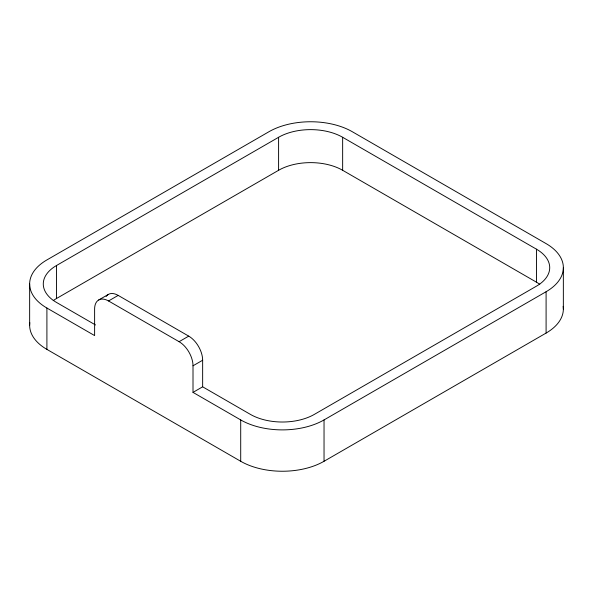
<?xml version="1.0" encoding="UTF-8"?>
<svg xmlns="http://www.w3.org/2000/svg" width="593" height="593" viewBox="0 0 593 593"><rect width="100%" height="100%" fill="white"/><g stroke="black" fill="none" stroke-linecap="round" stroke-linejoin="round"><path stroke-width="0.89" d="M95.51 324.964L56.55 302.467A45.29 26.151 0 0 1 56.55 265.486L278.599 137.287A45.29 26.151 0 0 1 342.65 137.287L536.45 249.179A45.29 26.151 0 0 1 536.45 286.16L314.401 414.359A45.29 26.151 0 0 1 250.35 414.359L202.643 386.814L193.007 392.381L193.007 365.799A19.68 11.363 60 0 0 179.086 341.694L108.534 300.962A19.68 11.363 60 0 0 94.613 308.997L94.613 335.579L46.906 308.034A58.922 34.016 0 0 1 46.906 259.927L268.963 131.72A58.922 34.016 0 0 1 352.294 131.72L546.094 243.612A58.922 34.016 0 0 1 546.094 291.726L546.094 333.073L324.037 461.28A58.922 34.016 0 0 1 240.706 461.28L46.906 349.388A58.922 34.016 0 0 1 29.835 322.659M53.251 300.607A45.29 26.151 0 0 1 56.55 298.487L278.599 170.287A45.29 26.151 0 0 1 342.65 170.287L536.45 282.179A45.29 26.151 0 0 1 539.749 284.299M98.69 299.984L108.326 294.424M108.534 300.962L118.17 295.396L188.73 336.135A19.68 11.363 60 0 1 202.643 360.24L202.643 386.814M179.086 341.694L188.73 336.135M193.007 365.799L202.643 360.24M193.007 392.381L240.706 419.926A58.922 34.016 0 0 0 324.037 419.926L546.094 291.726M563.35 267.665L563.35 309.02M536.45 249.179L536.45 282.179M342.65 137.287L342.65 170.287M324.037 419.926L324.037 461.28M278.599 137.287L278.599 170.287M240.706 419.926L240.706 461.28M56.55 265.486L56.55 298.487M46.906 308.034L46.906 349.388M29.65 283.98L29.65 325.335M106.117 296.47A19.68 11.363 60 0 1 118.17 295.396M563.165 306.351A58.922 34.016 0 0 1 546.094 333.073"/></g></svg>
